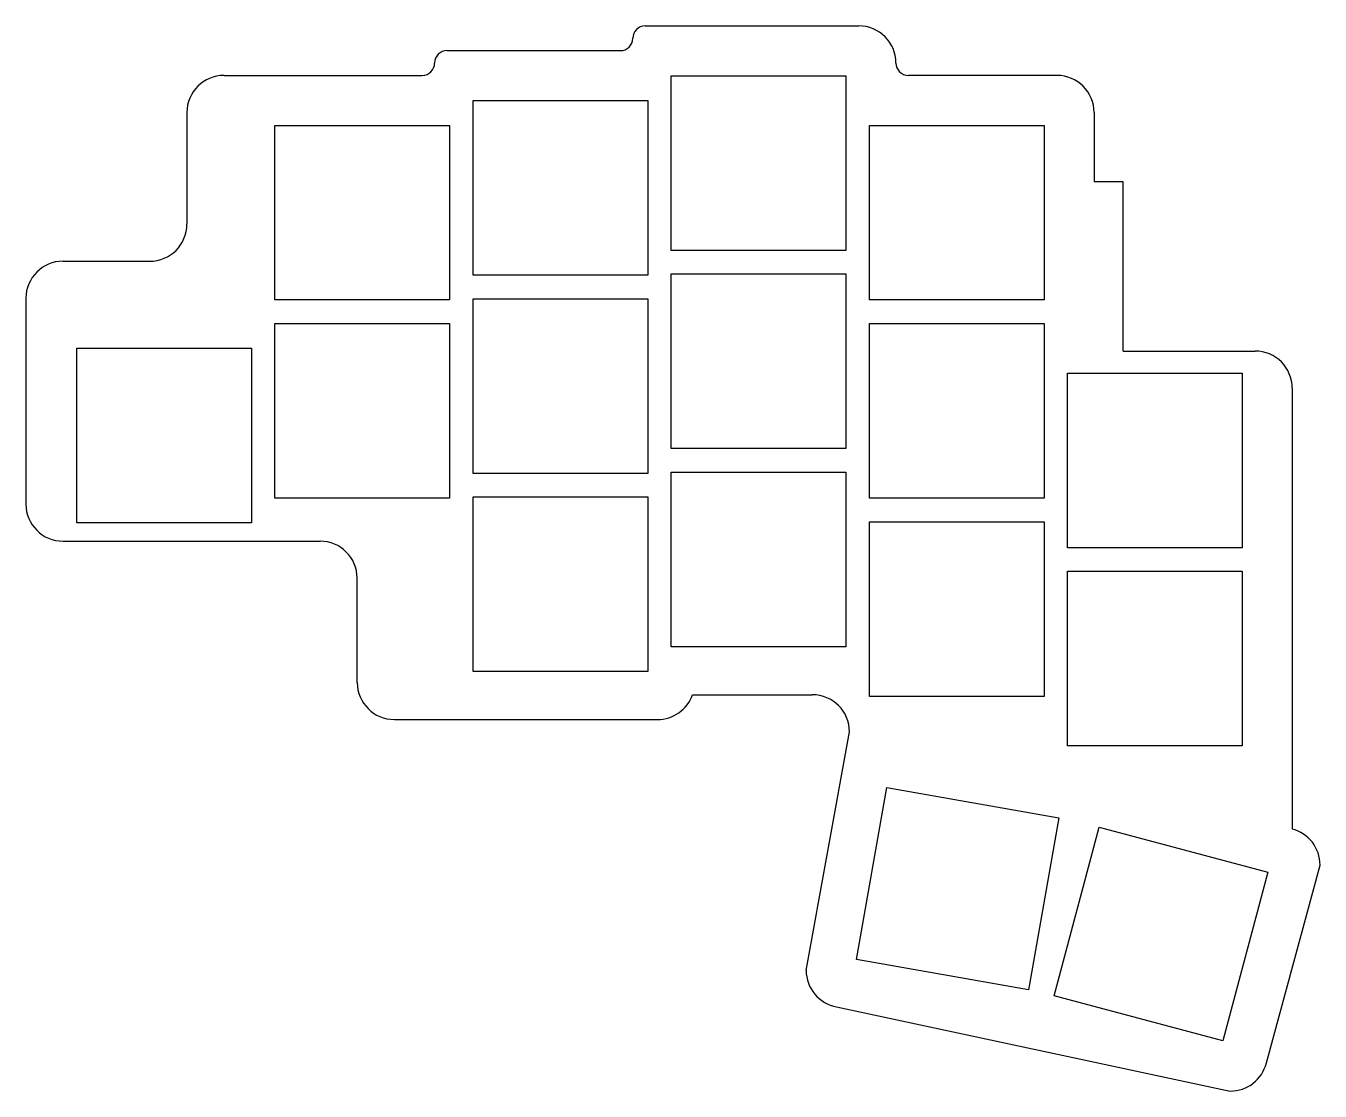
# Model space of a CAD drawing. Extents: x 83 to 188, y -133 to -47.
import ezdxf

# ---------------------------------------------------------------- set-up
doc = ezdxf.new("R2010")
doc.units = 0
doc.layers.add('BLACK', color=7, linetype='CONTINUOUS')

msp = doc.modelspace()

# ---------------------------------------------------------------- linework, layer by layer
at = {"layer": 'BLACK', "linetype": 'CONTINUOUS'}
for p, q in [((133, -47), (150.25, -47)), ((117, -49), (131, -49)), ((99, -51), (115, -51)), ((135.108, -51.03), (149.208, -51.03)), ((135.108, -65.13), (135.108, -51.03)), ((149.208, -51.03), (149.208, -65.13)), ((166.25, -51), (154.25, -51)), ((119.108, -53.03), (133.208, -53.03)), ((119.108, -67.13), (119.108, -53.03)), ((133.208, -53.03), (133.208, -67.13)), ((96, -54), (96, -63)), ((169.25, -54), (169.25, -59.6)), ((103.108, -55.03), (117.208, -55.03)), ((103.108, -69.13), (103.108, -55.03)), ((117.208, -55.03), (117.208, -69.13)), ((151.108, -55.03), (165.208, -55.03)), ((151.108, -69.13), (151.108, -55.03)), ((165.208, -55.03), (165.208, -69.13)), ((171.6, -59.6), (169.25, -59.6)), ((171.6, -73.25), (171.6, -59.6)), ((149.208, -65.13), (135.108, -65.13)), ((86, -66), (93, -66)), ((133.208, -67.13), (119.108, -67.13)), ((135.108, -67.03), (149.208, -67.03)), ((135.108, -81.13), (135.108, -67.03)), ((149.208, -67.03), (149.208, -81.13)), ((83, -69), (83, -85.6)), ((117.208, -69.13), (103.108, -69.13)), ((119.108, -69.03), (133.208, -69.03)), ((119.108, -83.13), (119.108, -69.03)), ((133.208, -69.03), (133.208, -83.13)), ((165.208, -69.13), (151.108, -69.13)), ((103.108, -71.03), (117.208, -71.03)), ((103.108, -85.13), (103.108, -71.03)), ((117.208, -71.03), (117.208, -85.13)), ((151.108, -71.03), (165.208, -71.03)), ((151.108, -85.13), (151.108, -71.03)), ((165.208, -71.03), (165.208, -85.13)), ((87.108, -73.03), (101.208, -73.03)), ((87.108, -87.13), (87.108, -73.03)), ((101.208, -73.03), (101.208, -87.13)), ((171.6, -73.25), (182.25, -73.25)), ((167.108, -75.03), (181.208, -75.03)), ((167.108, -89.13), (167.108, -75.03)), ((181.208, -75.03), (181.208, -89.13)), ((185.25, -76.25), (185.25, -111.839572)), ((149.208, -81.13), (135.108, -81.13)), ((133.208, -83.13), (119.108, -83.13)), ((135.108, -83.03), (149.208, -83.03)), ((135.108, -97.13), (135.108, -83.03)), ((149.208, -83.03), (149.208, -97.13)), ((117.208, -85.13), (103.108, -85.13)), ((119.108, -85.03), (133.208, -85.03)), ((119.108, -99.13), (119.108, -85.03)), ((133.208, -85.03), (133.208, -99.13)), ((165.208, -85.13), (151.108, -85.13)), ((101.208, -87.13), (87.108, -87.13)), ((151.108, -87.03), (165.208, -87.03)), ((151.108, -101.13), (151.108, -87.03)), ((165.208, -87.03), (165.208, -101.13)), ((86, -88.6), (106.75, -88.6)), ((181.208, -89.13), (167.108, -89.13)), ((109.75, -100), (109.75, -91.6)), ((167.108, -91.03), (181.208, -91.03)), ((167.108, -105.13), (167.108, -91.03)), ((181.208, -91.03), (181.208, -105.13)), ((149.208, -97.13), (135.108, -97.13)), ((133.208, -99.13), (119.108, -99.13)), ((136.828426, -101), (146.5, -101)), ((165.208, -101.13), (151.108, -101.13)), ((112.75, -103), (134, -103)), ((146, -123.25), (149.5, -104)), ((181.208, -105.13), (167.108, -105.13)), ((150.074586, -122.385275), (152.523025, -108.499486)), ((152.523025, -108.499486), (166.408814, -110.947925)), ((166.408814, -110.947925), (163.960375, -124.833714)), ((166.022449, -125.299903), (169.671797, -111.680349)), ((169.671797, -111.680349), (183.291351, -115.329697)), ((183.160428, -130.727604), (187.500001, -114.75)), ((183.291351, -115.329697), (179.642003, -128.949251)), ((163.960375, -124.833714), (150.074586, -122.385275)), ((179.642003, -128.949251), (166.022449, -125.299903)), ((148.463344, -126.20161), (180.25, -133))]:
    msp.add_line(p, q, dxfattribs=at)
at = {"layer": 'BLACK'}
for centre, radius, start, end in [((133, -48), 1, 90, 180), ((150.25, -50), 3, 0, 90), ((131, -48), 1, -90, 0), ((117, -50), 1, 90, 180), ((115, -50), 1, -90, 0), ((154.25, -50), 1, -180, -90), ((99, -54), 3, 90, 180), ((166.25, -54), 3, 0, 90), ((93, -63), 3, -90, 0), ((86, -69), 3, 90, 180), ((182.25, -76.25), 3, 0, 90), ((86, -85.6), 3, -180, -90), ((106.75, -91.6), 3, 0, 90), ((112.75, -100), 3, -180, -90), ((134, -100), 3, -90, -19.47122143), ((146.5, -104), 3, 0, 90), ((184.5, -114.75), 3.000001, 0, 75.52245317), ((149, -123.25), 3, -180, -100.30483964), ((180.25, -130), 3.000001, -90, -14.03624347)]:
    msp.add_arc(centre, radius, start, end, dxfattribs=at)

doc.saveas('drawing.dxf')
